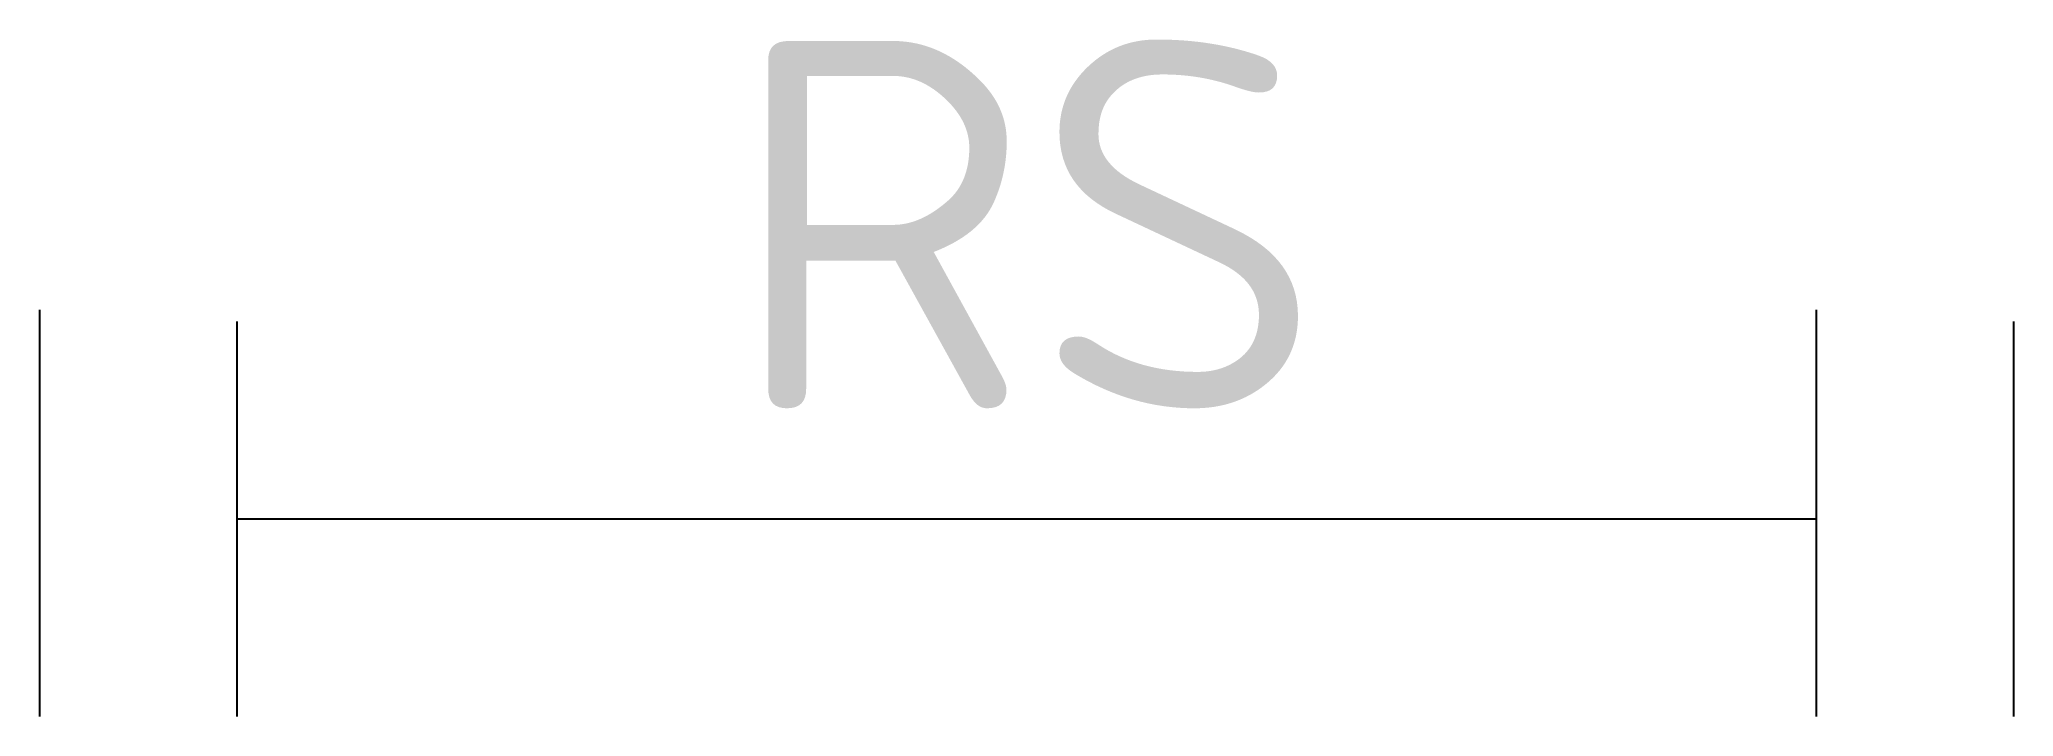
# Model space of a CAD drawing. Header units: millimetres. Extents: x -1.25 to 1.25, y -0.25 to 0.61.
import ezdxf
from ezdxf.enums import TextEntityAlignment as Align

# ---------------------------------------------------------------- set-up
doc = ezdxf.new("R2010")
doc.units = ezdxf.units.MM
doc.layers.add('TEXT', color=7, linetype='Continuous')
doc.styles.add('S1', font='isocpeur.ttf', dxfattribs={"height": 2.8})

msp = doc.modelspace()

# ---------------------------------------------------------------- linework, layer by layer
for p, q in [((-1.25, 0.2646), (-1.25, -0.25)), ((-1, 0.25), (-1, -0.25)), ((1, 0.2646), (1, -0.25)), ((1.25, 0.25), (1.25, -0.25)), ((-1, 0), (1, 0))]:
    msp.add_line(p, q)

# ---------------------------------------------------------------- texts
at = {"layer": 'TEXT', "style": 'S1'}
msp.add_text('RS', height=0.46666, dxfattribs=at).set_placement((0, 0), align=Align.BOTTOM_CENTER)

doc.saveas('drawing.dxf')
